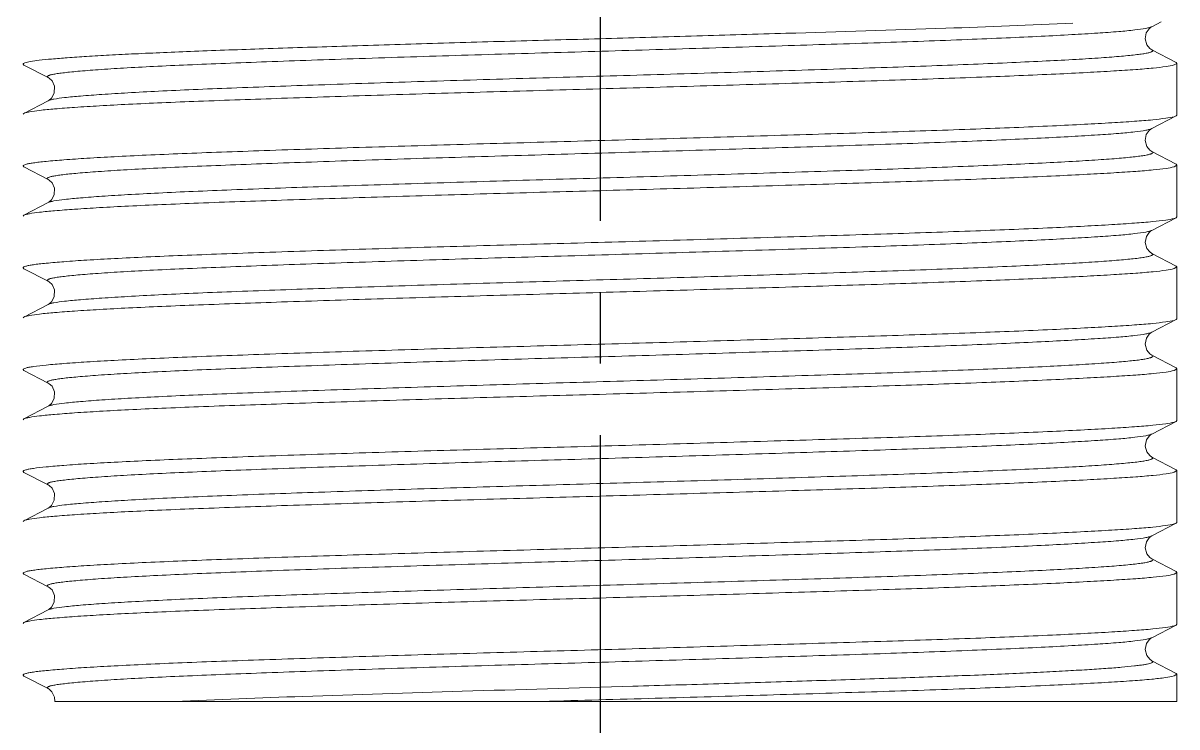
# Model space of a CAD drawing. Header units: millimetres. Extents: x 1931 to 2525, y -1753 to -1333.
# Drawn here: x 2381.03 to 2401.53, y -1698.74 to -1686.23 of the extents above; entities that cross this region are included whole.
import ezdxf

# ---------------------------------------------------------------- set-up
doc = ezdxf.new("R2010")
doc.units = ezdxf.units.MM
doc.header["$LTSCALE"] = 0.1
doc.linetypes.add('CENTERX2', pattern=[101.6, 63.5, -12.7, 12.7, -12.7])
doc.layers.get('0').update_dxf_attribs({"lineweight": 13})
doc.layers.add('CENTER', color=1, linetype='CENTERX2')

msp = doc.modelspace()

# ---------------------------------------------------------------- linework, layer by layer
at = {"color": 7, "linetype": 'Continuous'}
for p, q in [((2401.088, -1686.297), (2401.253, -1686.211)), ((2401.519, -1686.932), (2401.088, -1686.708)), ((2401.519, -1686.932), (2401.534, -1686.948)), ((2381.049, -1686.978), (2381.034, -1686.962)), ((2381.049, -1686.978), (2381.48, -1687.202)), ((2401.534, -1686.948), (2401.483, -1686.977)), ((2401.534, -1686.948), (2401.534, -1687.867)), ((2381.481, -1687.612), (2381.049, -1687.837)), ((2381.049, -1687.837), (2381.034, -1687.853)), ((2401.088, -1688.107), (2401.519, -1687.883)), ((2401.483, -1687.896), (2401.519, -1687.883)), ((2401.519, -1687.883), (2401.534, -1687.867)), ((2401.519, -1688.742), (2401.088, -1688.518)), ((2381.049, -1688.788), (2381.034, -1688.772)), ((2381.049, -1688.788), (2381.48, -1689.012)), ((2401.534, -1688.758), (2401.483, -1688.787)), ((2401.519, -1688.742), (2401.534, -1688.758)), ((2401.534, -1688.758), (2401.534, -1689.677)), ((2381.481, -1689.422), (2381.049, -1689.647)), ((2381.049, -1689.647), (2381.034, -1689.663)), ((2401.088, -1689.917), (2401.519, -1689.693)), ((2401.483, -1689.706), (2401.519, -1689.693)), ((2401.519, -1689.693), (2401.534, -1689.677)), ((2401.519, -1690.552), (2401.088, -1690.328)), ((2381.049, -1690.598), (2381.034, -1690.582)), ((2381.049, -1690.598), (2381.48, -1690.822)), ((2401.534, -1690.568), (2401.483, -1690.597)), ((2401.519, -1690.552), (2401.534, -1690.568)), ((2401.534, -1690.568), (2401.534, -1691.487)), ((2381.481, -1691.232), (2381.049, -1691.457)), ((2381.049, -1691.457), (2381.034, -1691.473)), ((2401.088, -1691.727), (2401.519, -1691.503)), ((2401.483, -1691.516), (2401.519, -1691.503)), ((2401.519, -1691.503), (2401.534, -1691.487)), ((2401.519, -1692.362), (2401.088, -1692.138)), ((2381.049, -1692.408), (2381.034, -1692.392)), ((2381.049, -1692.408), (2381.48, -1692.632)), ((2401.534, -1692.378), (2401.483, -1692.407)), ((2401.519, -1692.362), (2401.534, -1692.378)), ((2401.534, -1692.378), (2401.534, -1693.297)), ((2381.481, -1693.042), (2381.049, -1693.267)), ((2381.049, -1693.267), (2381.034, -1693.283)), ((2401.519, -1693.313), (2401.534, -1693.297)), ((2401.088, -1693.537), (2401.519, -1693.313)), ((2401.483, -1693.326), (2401.519, -1693.313)), ((2401.519, -1694.172), (2401.088, -1693.948)), ((2381.049, -1694.218), (2381.034, -1694.202)), ((2381.049, -1694.218), (2381.48, -1694.442)), ((2401.534, -1694.188), (2401.483, -1694.217)), ((2401.519, -1694.172), (2401.534, -1694.188)), ((2401.534, -1694.188), (2401.534, -1695.107)), ((2381.481, -1694.852), (2381.049, -1695.077)), ((2381.049, -1695.077), (2381.034, -1695.093)), ((2401.088, -1695.347), (2401.519, -1695.123)), ((2401.483, -1695.136), (2401.519, -1695.123)), ((2401.519, -1695.123), (2401.534, -1695.107)), ((2401.519, -1695.982), (2401.088, -1695.758)), ((2381.049, -1696.028), (2381.034, -1696.012)), ((2381.049, -1696.028), (2381.48, -1696.252)), ((2401.534, -1695.998), (2401.483, -1696.027)), ((2401.519, -1695.982), (2401.534, -1695.998)), ((2401.534, -1695.998), (2401.534, -1696.917)), ((2381.48, -1696.252), (2381.48, -1696.252)), ((2381.481, -1696.662), (2381.049, -1696.887)), ((2381.049, -1696.887), (2381.034, -1696.903)), ((2401.088, -1697.157), (2401.519, -1696.933)), ((2401.483, -1696.946), (2401.519, -1696.933)), ((2401.519, -1696.933), (2401.534, -1696.917)), ((2401.519, -1697.792), (2401.088, -1697.568)), ((2401.534, -1697.808), (2401.483, -1697.837)), ((2401.519, -1697.792), (2401.534, -1697.808)), ((2401.534, -1697.808), (2401.534, -1698.29)), ((2381.049, -1697.838), (2381.034, -1697.822)), ((2381.049, -1697.838), (2381.48, -1698.062)), ((2401.534, -1698.29), (2381.598, -1698.29))]:
    msp.add_line(p, q, dxfattribs=at)
for points in [[(2401.088, -1686.708), (2401.05, -1686.682), (2400.999, -1686.618), (2400.969, -1686.512), (2400.99, -1686.404), (2401.039, -1686.333), (2401.079, -1686.302), (2401.088, -1686.297)], [(2381.48, -1687.202), (2381.498, -1687.213), (2381.548, -1687.26), (2381.593, -1687.356), (2381.589, -1687.476), (2381.537, -1687.567), (2381.489, -1687.608), (2381.481, -1687.612)], [(2401.088, -1688.518), (2401.05, -1688.491), (2400.999, -1688.427), (2400.969, -1688.322), (2400.99, -1688.213), (2401.039, -1688.143), (2401.079, -1688.112), (2401.088, -1688.107)], [(2381.48, -1689.012), (2381.498, -1689.023), (2381.548, -1689.07), (2381.593, -1689.166), (2381.589, -1689.286), (2381.537, -1689.377), (2381.489, -1689.418), (2381.481, -1689.422)], [(2401.088, -1690.328), (2401.05, -1690.301), (2400.998, -1690.237), (2400.969, -1690.131), (2400.991, -1690.023), (2401.04, -1689.953), (2401.079, -1689.922), (2401.088, -1689.917)], [(2381.48, -1690.822), (2381.498, -1690.833), (2381.548, -1690.88), (2381.593, -1690.976), (2381.589, -1691.096), (2381.538, -1691.187), (2381.489, -1691.227), (2381.481, -1691.232)], [(2401.088, -1692.138), (2401.05, -1692.111), (2400.998, -1692.047), (2400.969, -1691.941), (2400.991, -1691.833), (2401.04, -1691.762), (2401.079, -1691.732), (2401.088, -1691.727)], [(2381.48, -1692.632), (2381.498, -1692.643), (2381.548, -1692.689), (2381.593, -1692.785), (2381.589, -1692.905), (2381.538, -1692.997), (2381.489, -1693.037), (2381.481, -1693.042)], [(2401.088, -1693.948), (2401.05, -1693.921), (2400.998, -1693.856), (2400.969, -1693.75), (2400.991, -1693.642), (2401.04, -1693.572), (2401.079, -1693.542), (2401.088, -1693.537)], [(2381.48, -1694.442), (2381.498, -1694.453), (2381.548, -1694.499), (2381.593, -1694.595), (2381.589, -1694.715), (2381.538, -1694.807), (2381.489, -1694.847), (2381.481, -1694.852)], [(2401.088, -1695.758), (2401.05, -1695.731), (2400.998, -1695.666), (2400.969, -1695.56), (2400.991, -1695.452), (2401.04, -1695.382), (2401.079, -1695.352), (2401.088, -1695.347)], [(2381.48, -1696.252), (2381.498, -1696.263), (2381.548, -1696.309), (2381.593, -1696.404), (2381.589, -1696.524), (2381.538, -1696.616), (2381.489, -1696.657), (2381.481, -1696.662)], [(2401.088, -1697.568), (2401.05, -1697.541), (2400.998, -1697.476), (2400.969, -1697.369), (2400.991, -1697.261), (2401.04, -1697.192), (2401.079, -1697.162), (2401.088, -1697.157)], [(2381.48, -1698.062), (2381.498, -1698.073), (2381.547, -1698.119), (2381.593, -1698.214), (2381.598, -1698.29)]]:
    msp.add_lwpolyline(points, dxfattribs=at)
for points, knots in [([(2381.034, -1686.962), (2381.034, -1686.957), (2381.046, -1686.946), (2381.088, -1686.93), (2381.182, -1686.911), (2381.339, -1686.891), (2381.559, -1686.869), (2381.84, -1686.847), (2382.182, -1686.824), (2382.582, -1686.801), (2383.037, -1686.778), (2383.541, -1686.755), (2384.302, -1686.724), (2385.358, -1686.687), (2386.735, -1686.642), (2388.229, -1686.596), (2389.793, -1686.551), (2391.392, -1686.508), (2392.993, -1686.462), (2395.007, -1686.402), (2397.235, -1686.335), (2398.934, -1686.27), (2399.687, -1686.232)], [0, 0, 0, 0, 0.000756, 0.00219, 0.007458, 0.015936, 0.027716, 0.042835, 0.061228, 0.082758, 0.107224, 0.134378, 0.163913, 0.229537, 0.304085, 0.385129, 0.469586, 0.555304, 0.642068, 0.726806, 0.878956, 1, 1, 1, 1]), ([(2401.088, -1686.297), (2401.075, -1686.304), (2401.04, -1686.315), (2400.94, -1686.336), (2400.757, -1686.36), (2400.471, -1686.387), (2400.098, -1686.413), (2399.639, -1686.44), (2399.098, -1686.469), (2398.478, -1686.497), (2397.524, -1686.537), (2396.197, -1686.584), (2394.472, -1686.638), (2392.623, -1686.695), (2390.725, -1686.75), (2388.849, -1686.804), (2387.329, -1686.852), (2386.175, -1686.891), (2385.382, -1686.919), (2384.649, -1686.947), (2383.979, -1686.974), (2383.376, -1687.002), (2382.846, -1687.03), (2382.454, -1687.055), (2382.184, -1687.075), (2382.015, -1687.089), (2381.869, -1687.103), (2381.745, -1687.117), (2381.645, -1687.13), (2381.566, -1687.143), (2381.516, -1687.155), (2381.487, -1687.165), (2381.474, -1687.172), (2381.465, -1687.179), (2381.463, -1687.193), (2381.474, -1687.199), (2381.48, -1687.202)], [0, 0, 0, 0, 0.002156, 0.005486, 0.015638, 0.030291, 0.049303, 0.072621, 0.100253, 0.131924, 0.167144, 0.245918, 0.334284, 0.43013, 0.527746, 0.623729, 0.71618, 0.759431, 0.7998, 0.837068, 0.871184, 0.901996, 0.929122, 0.952042, 0.961822, 0.970442, 0.977898, 0.984201, 0.989364, 0.993388, 0.996271, 0.99729, 0.998038, 0.998547, 0.998916, 1, 1, 1, 1]), ([(2401.088, -1686.708), (2401.094, -1686.711), (2401.105, -1686.717), (2401.103, -1686.731), (2401.094, -1686.738), (2401.081, -1686.745), (2401.051, -1686.755), (2400.999, -1686.768), (2400.919, -1686.782), (2400.815, -1686.795), (2400.689, -1686.809), (2400.541, -1686.823), (2400.372, -1686.837), (2400.104, -1686.856), (2399.716, -1686.88), (2399.187, -1686.908), (2398.579, -1686.936), (2397.9, -1686.965), (2397.161, -1686.993), (2396.37, -1687.021), (2395.222, -1687.058), (2393.701, -1687.106), (2391.822, -1687.162), (2389.924, -1687.216), (2388.078, -1687.272), (2386.354, -1687.328), (2385.025, -1687.375), (2384.078, -1687.413), (2383.464, -1687.441), (2382.922, -1687.47), (2382.461, -1687.498), (2382.087, -1687.526), (2381.803, -1687.553), (2381.623, -1687.575), (2381.526, -1687.596), (2381.492, -1687.606), (2381.48, -1687.613)], [0, 0, 0, 0, 0.001069, 0.00144, 0.001959, 0.002726, 0.00377, 0.006729, 0.010866, 0.01617, 0.02262, 0.03018, 0.038806, 0.048474, 0.071125, 0.098136, 0.1292, 0.163891, 0.20168, 0.24195, 0.284495, 0.376644, 0.473963, 0.570958, 0.665998, 0.755363, 0.833973, 0.868523, 0.899932, 0.927641, 0.951217, 0.970336, 0.98481, 0.994653, 0.99789, 1, 1, 1, 1]), ([(2401.483, -1686.977), (2401.437, -1686.99), (2401.314, -1687.01), (2401.086, -1687.036), (2400.776, -1687.061), (2400.383, -1687.086), (2399.911, -1687.113), (2399.13, -1687.151), (2397.993, -1687.197), (2396.469, -1687.249), (2394.763, -1687.301), (2392.933, -1687.355), (2391.048, -1687.408), (2389.173, -1687.459), (2387.369, -1687.513), (2385.7, -1687.567), (2384.425, -1687.611), (2383.518, -1687.647), (2382.931, -1687.674), (2382.416, -1687.701), (2381.978, -1687.728), (2381.624, -1687.755), (2381.355, -1687.78), (2381.185, -1687.801), (2381.093, -1687.821), (2381.061, -1687.831), (2381.049, -1687.837)], [0, 0, 0, 0, 0.007018, 0.018275, 0.033568, 0.052709, 0.075887, 0.102938, 0.167404, 0.242664, 0.326609, 0.417653, 0.511119, 0.603065, 0.692692, 0.775655, 0.847926, 0.879833, 0.908688, 0.934046, 0.955556, 0.972968, 0.986138, 0.995114, 0.998071, 1, 1, 1, 1]), ([(2381.034, -1688.772), (2381.034, -1688.766), (2381.052, -1688.752), (2381.087, -1688.742), (2381.146, -1688.728), (2381.225, -1688.716), (2381.327, -1688.703), (2381.508, -1688.684), (2381.79, -1688.66), (2382.194, -1688.633), (2382.681, -1688.606), (2383.246, -1688.578), (2383.88, -1688.551), (2384.577, -1688.525), (2385.626, -1688.488), (2387.058, -1688.441), (2388.874, -1688.387), (2390.776, -1688.335), (2392.696, -1688.281), (2394.568, -1688.225), (2396.32, -1688.172), (2397.888, -1688.12), (2399.058, -1688.073), (2399.864, -1688.034), (2400.351, -1688.007), (2400.755, -1687.981), (2401.076, -1687.956), (2401.309, -1687.929), (2401.436, -1687.909), (2401.483, -1687.896)], [0, 0, 0, 0, 0.000887, 0.002717, 0.005611, 0.009561, 0.014568, 0.020663, 0.036164, 0.055994, 0.079953, 0.107711, 0.138851, 0.172874, 0.209905, 0.292479, 0.382797, 0.476049, 0.571044, 0.664169, 0.75042, 0.827664, 0.894024, 0.921916, 0.945812, 0.965533, 0.981258, 0.992824, 1, 1, 1, 1]), ([(2401.088, -1688.107), (2401.075, -1688.114), (2401.04, -1688.125), (2400.94, -1688.146), (2400.757, -1688.17), (2400.471, -1688.197), (2400.098, -1688.223), (2399.639, -1688.25), (2399.098, -1688.279), (2398.478, -1688.307), (2397.524, -1688.347), (2396.197, -1688.394), (2394.472, -1688.448), (2392.623, -1688.505), (2390.725, -1688.56), (2388.849, -1688.614), (2387.329, -1688.662), (2386.175, -1688.701), (2385.382, -1688.729), (2384.649, -1688.757), (2383.979, -1688.784), (2383.376, -1688.812), (2382.846, -1688.84), (2382.454, -1688.865), (2382.184, -1688.885), (2382.015, -1688.899), (2381.869, -1688.913), (2381.745, -1688.927), (2381.645, -1688.94), (2381.566, -1688.953), (2381.516, -1688.965), (2381.487, -1688.975), (2381.474, -1688.982), (2381.465, -1688.989), (2381.463, -1689.003), (2381.474, -1689.009), (2381.48, -1689.012)], [0, 0, 0, 0, 0.002156, 0.005486, 0.015638, 0.030291, 0.049303, 0.072621, 0.100253, 0.131924, 0.167144, 0.245917, 0.334284, 0.43013, 0.527746, 0.623729, 0.71618, 0.759431, 0.7998, 0.837068, 0.871184, 0.901996, 0.929122, 0.952042, 0.961822, 0.970442, 0.977898, 0.984201, 0.989364, 0.993388, 0.996271, 0.99729, 0.998038, 0.998547, 0.998916, 1, 1, 1, 1]), ([(2401.088, -1688.518), (2401.094, -1688.521), (2401.105, -1688.527), (2401.103, -1688.541), (2401.094, -1688.548), (2401.081, -1688.555), (2401.051, -1688.565), (2400.999, -1688.578), (2400.919, -1688.592), (2400.815, -1688.605), (2400.689, -1688.619), (2400.541, -1688.633), (2400.372, -1688.647), (2400.104, -1688.666), (2399.716, -1688.69), (2399.187, -1688.718), (2398.579, -1688.746), (2397.9, -1688.775), (2397.161, -1688.803), (2396.37, -1688.831), (2395.222, -1688.868), (2393.701, -1688.916), (2391.822, -1688.972), (2389.924, -1689.026), (2388.078, -1689.082), (2386.354, -1689.138), (2385.026, -1689.185), (2384.078, -1689.223), (2383.464, -1689.251), (2382.922, -1689.28), (2382.461, -1689.308), (2382.086, -1689.336), (2381.803, -1689.363), (2381.623, -1689.385), (2381.526, -1689.406), (2381.492, -1689.416), (2381.48, -1689.423)], [0, 0, 0, 0, 0.001069, 0.001439, 0.001958, 0.002725, 0.00377, 0.006729, 0.010865, 0.016169, 0.022619, 0.030182, 0.038802, 0.048471, 0.071125, 0.098138, 0.129202, 0.163892, 0.201681, 0.241939, 0.284501, 0.376647, 0.473963, 0.570957, 0.666001, 0.755366, 0.833962, 0.868528, 0.899932, 0.927644, 0.951219, 0.970336, 0.984813, 0.994652, 0.99789, 1, 1, 1, 1]), ([(2401.483, -1688.787), (2401.437, -1688.8), (2401.314, -1688.82), (2401.086, -1688.846), (2400.776, -1688.871), (2400.383, -1688.896), (2399.911, -1688.923), (2399.13, -1688.961), (2397.993, -1689.007), (2396.469, -1689.059), (2394.763, -1689.111), (2392.933, -1689.165), (2391.048, -1689.218), (2389.173, -1689.269), (2387.369, -1689.323), (2385.7, -1689.377), (2384.425, -1689.421), (2383.518, -1689.457), (2382.931, -1689.484), (2382.416, -1689.511), (2381.978, -1689.538), (2381.624, -1689.565), (2381.355, -1689.59), (2381.185, -1689.611), (2381.093, -1689.631), (2381.061, -1689.641), (2381.049, -1689.647)], [0, 0, 0, 0, 0.007017, 0.018274, 0.033565, 0.052712, 0.075885, 0.102938, 0.167402, 0.242647, 0.326607, 0.417655, 0.511126, 0.603067, 0.692695, 0.775655, 0.847922, 0.879833, 0.908688, 0.934048, 0.955558, 0.972968, 0.98614, 0.995113, 0.998071, 1, 1, 1, 1]), ([(2381.034, -1690.582), (2381.034, -1690.576), (2381.052, -1690.562), (2381.087, -1690.552), (2381.146, -1690.538), (2381.225, -1690.526), (2381.327, -1690.513), (2381.508, -1690.494), (2381.79, -1690.47), (2382.194, -1690.443), (2382.681, -1690.416), (2383.246, -1690.388), (2383.88, -1690.361), (2384.577, -1690.335), (2385.626, -1690.298), (2387.058, -1690.251), (2388.874, -1690.197), (2390.775, -1690.145), (2392.696, -1690.091), (2394.568, -1690.035), (2396.32, -1689.982), (2397.888, -1689.93), (2399.058, -1689.883), (2399.864, -1689.844), (2400.351, -1689.817), (2400.755, -1689.791), (2401.076, -1689.766), (2401.309, -1689.739), (2401.436, -1689.719), (2401.483, -1689.706)], [0, 0, 0, 0, 0.000887, 0.002717, 0.005611, 0.00956, 0.014569, 0.020663, 0.036164, 0.055994, 0.079953, 0.10771, 0.138854, 0.17287, 0.209907, 0.29248, 0.382794, 0.476047, 0.571043, 0.664169, 0.750436, 0.827665, 0.894025, 0.921915, 0.94581, 0.965541, 0.981254, 0.992825, 1, 1, 1, 1]), ([(2401.088, -1689.917), (2401.075, -1689.924), (2401.04, -1689.935), (2400.94, -1689.956), (2400.757, -1689.98), (2400.471, -1690.007), (2400.098, -1690.033), (2399.639, -1690.06), (2399.098, -1690.089), (2398.478, -1690.117), (2397.524, -1690.157), (2396.197, -1690.204), (2394.472, -1690.258), (2392.623, -1690.315), (2390.725, -1690.37), (2388.849, -1690.424), (2387.329, -1690.472), (2386.175, -1690.511), (2385.382, -1690.539), (2384.649, -1690.567), (2383.979, -1690.594), (2383.376, -1690.622), (2382.846, -1690.65), (2382.454, -1690.675), (2382.184, -1690.695), (2382.015, -1690.709), (2381.869, -1690.723), (2381.745, -1690.737), (2381.645, -1690.75), (2381.566, -1690.763), (2381.516, -1690.775), (2381.487, -1690.785), (2381.474, -1690.792), (2381.465, -1690.799), (2381.463, -1690.813), (2381.474, -1690.819), (2381.48, -1690.822)], [0, 0, 0, 0, 0.002155, 0.005486, 0.015638, 0.03029, 0.049303, 0.072621, 0.100253, 0.131924, 0.167144, 0.245917, 0.334284, 0.43013, 0.527746, 0.623729, 0.716179, 0.759431, 0.7998, 0.837068, 0.871184, 0.901996, 0.929122, 0.952042, 0.961822, 0.970442, 0.977898, 0.984201, 0.989364, 0.993388, 0.996271, 0.99729, 0.998038, 0.998547, 0.998916, 1, 1, 1, 1]), ([(2401.088, -1690.328), (2401.094, -1690.331), (2401.105, -1690.337), (2401.103, -1690.351), (2401.094, -1690.358), (2401.081, -1690.365), (2401.051, -1690.375), (2400.999, -1690.388), (2400.919, -1690.402), (2400.815, -1690.416), (2400.689, -1690.429), (2400.541, -1690.443), (2400.372, -1690.457), (2400.104, -1690.476), (2399.716, -1690.5), (2399.187, -1690.528), (2398.579, -1690.556), (2397.9, -1690.585), (2397.161, -1690.613), (2396.37, -1690.641), (2395.222, -1690.678), (2393.701, -1690.726), (2391.822, -1690.782), (2389.924, -1690.836), (2388.078, -1690.892), (2386.353, -1690.948), (2385.025, -1690.995), (2384.078, -1691.033), (2383.464, -1691.061), (2382.922, -1691.09), (2382.461, -1691.118), (2382.086, -1691.146), (2381.803, -1691.173), (2381.623, -1691.195), (2381.526, -1691.216), (2381.492, -1691.226), (2381.48, -1691.233)], [0, 0, 0, 0, 0.001069, 0.00144, 0.001959, 0.002725, 0.00377, 0.00673, 0.010866, 0.016172, 0.022621, 0.030182, 0.03881, 0.048473, 0.071126, 0.09814, 0.129203, 0.163895, 0.201684, 0.241957, 0.284495, 0.376651, 0.473971, 0.570958, 0.666007, 0.755371, 0.83398, 0.868519, 0.899937, 0.927646, 0.95122, 0.970339, 0.984813, 0.994652, 0.997887, 1, 1, 1, 1]), ([(2401.483, -1690.597), (2401.437, -1690.61), (2401.314, -1690.63), (2401.086, -1690.656), (2400.776, -1690.681), (2400.383, -1690.706), (2399.911, -1690.733), (2399.13, -1690.771), (2397.993, -1690.817), (2396.469, -1690.869), (2394.763, -1690.921), (2392.933, -1690.975), (2391.048, -1691.028), (2389.173, -1691.079), (2387.369, -1691.133), (2385.7, -1691.187), (2384.425, -1691.231), (2383.518, -1691.267), (2382.931, -1691.294), (2382.416, -1691.321), (2381.978, -1691.348), (2381.624, -1691.375), (2381.355, -1691.4), (2381.185, -1691.421), (2381.093, -1691.441), (2381.061, -1691.451), (2381.049, -1691.457)], [0, 0, 0, 0, 0.007017, 0.018276, 0.033571, 0.052709, 0.075885, 0.102941, 0.167406, 0.242666, 0.326609, 0.417655, 0.511122, 0.603058, 0.692697, 0.775661, 0.847925, 0.879828, 0.908693, 0.934049, 0.95556, 0.97297, 0.986141, 0.995113, 0.998068, 1, 1, 1, 1]), ([(2381.034, -1692.392), (2381.034, -1692.386), (2381.052, -1692.372), (2381.087, -1692.362), (2381.146, -1692.348), (2381.266, -1692.329), (2381.474, -1692.307), (2381.79, -1692.28), (2382.194, -1692.253), (2382.681, -1692.226), (2383.246, -1692.198), (2383.88, -1692.171), (2384.577, -1692.145), (2385.626, -1692.108), (2387.058, -1692.061), (2388.874, -1692.007), (2390.775, -1691.955), (2392.696, -1691.901), (2394.568, -1691.845), (2396.32, -1691.792), (2397.888, -1691.74), (2399.058, -1691.693), (2399.864, -1691.654), (2400.351, -1691.627), (2400.755, -1691.601), (2401.076, -1691.576), (2401.309, -1691.549), (2401.436, -1691.529), (2401.483, -1691.516)], [0, 0, 0, 0, 0.000887, 0.002717, 0.005609, 0.009561, 0.020661, 0.036164, 0.055993, 0.079952, 0.107709, 0.138854, 0.172872, 0.209905, 0.29248, 0.382791, 0.476053, 0.57104, 0.664169, 0.750434, 0.827666, 0.894025, 0.921916, 0.945809, 0.965537, 0.981255, 0.992825, 1, 1, 1, 1]), ([(2401.088, -1691.727), (2401.075, -1691.734), (2401.04, -1691.745), (2400.94, -1691.766), (2400.757, -1691.79), (2400.471, -1691.817), (2400.098, -1691.843), (2399.639, -1691.87), (2399.098, -1691.899), (2398.478, -1691.927), (2397.524, -1691.967), (2396.197, -1692.014), (2394.472, -1692.068), (2392.623, -1692.125), (2390.725, -1692.18), (2388.849, -1692.234), (2387.329, -1692.282), (2386.175, -1692.321), (2385.382, -1692.349), (2384.649, -1692.377), (2383.979, -1692.404), (2383.376, -1692.432), (2382.846, -1692.46), (2382.454, -1692.485), (2382.184, -1692.505), (2382.015, -1692.519), (2381.869, -1692.533), (2381.745, -1692.547), (2381.645, -1692.56), (2381.566, -1692.573), (2381.516, -1692.585), (2381.487, -1692.595), (2381.474, -1692.602), (2381.465, -1692.609), (2381.463, -1692.623), (2381.474, -1692.629), (2381.48, -1692.632)], [0, 0, 0, 0, 0.002155, 0.005486, 0.015638, 0.03029, 0.049303, 0.07262, 0.100253, 0.131923, 0.167144, 0.245917, 0.334284, 0.43013, 0.527746, 0.623729, 0.716179, 0.759431, 0.7998, 0.837068, 0.871184, 0.901996, 0.929122, 0.952042, 0.961822, 0.970442, 0.977898, 0.984201, 0.989364, 0.993388, 0.996271, 0.99729, 0.998038, 0.998547, 0.998916, 1, 1, 1, 1]), ([(2401.088, -1692.138), (2401.094, -1692.141), (2401.105, -1692.147), (2401.103, -1692.161), (2401.094, -1692.168), (2401.081, -1692.175), (2401.051, -1692.185), (2400.999, -1692.198), (2400.919, -1692.212), (2400.815, -1692.226), (2400.689, -1692.239), (2400.541, -1692.253), (2400.372, -1692.267), (2400.104, -1692.286), (2399.716, -1692.31), (2399.187, -1692.338), (2398.579, -1692.366), (2397.9, -1692.395), (2397.161, -1692.423), (2396.37, -1692.451), (2395.222, -1692.488), (2393.701, -1692.536), (2391.822, -1692.592), (2389.924, -1692.646), (2388.078, -1692.702), (2386.353, -1692.758), (2385.025, -1692.805), (2384.078, -1692.843), (2383.464, -1692.871), (2382.922, -1692.9), (2382.461, -1692.928), (2382.086, -1692.956), (2381.803, -1692.983), (2381.623, -1693.005), (2381.526, -1693.026), (2381.492, -1693.036), (2381.48, -1693.043)], [0, 0, 0, 0, 0.001072, 0.001443, 0.001962, 0.002729, 0.003773, 0.006732, 0.010868, 0.016176, 0.022632, 0.03019, 0.038802, 0.048475, 0.071131, 0.098144, 0.129208, 0.163898, 0.201697, 0.24195, 0.284504, 0.376657, 0.473976, 0.570981, 0.66601, 0.755372, 0.833992, 0.86852, 0.899936, 0.927648, 0.951219, 0.970341, 0.984813, 0.994656, 0.997891, 1, 1, 1, 1]), ([(2401.483, -1692.407), (2401.437, -1692.42), (2401.314, -1692.44), (2401.086, -1692.466), (2400.776, -1692.491), (2400.384, -1692.516), (2399.911, -1692.543), (2399.13, -1692.581), (2397.993, -1692.627), (2396.469, -1692.679), (2394.763, -1692.731), (2392.933, -1692.785), (2391.048, -1692.838), (2389.173, -1692.889), (2387.369, -1692.943), (2385.7, -1692.997), (2384.425, -1693.041), (2383.518, -1693.077), (2382.931, -1693.104), (2382.416, -1693.131), (2381.978, -1693.158), (2381.624, -1693.185), (2381.355, -1693.21), (2381.185, -1693.231), (2381.093, -1693.251), (2381.061, -1693.261), (2381.049, -1693.267)], [0, 0, 0, 0, 0.007017, 0.018283, 0.033561, 0.052712, 0.075885, 0.102941, 0.167405, 0.242657, 0.326606, 0.417654, 0.511127, 0.603056, 0.6927, 0.775666, 0.84793, 0.87983, 0.908692, 0.934051, 0.955559, 0.972971, 0.986139, 0.995117, 0.998071, 1, 1, 1, 1]), ([(2381.034, -1694.202), (2381.034, -1694.196), (2381.052, -1694.182), (2381.087, -1694.172), (2381.146, -1694.158), (2381.266, -1694.139), (2381.474, -1694.117), (2381.79, -1694.09), (2382.194, -1694.063), (2382.681, -1694.036), (2383.246, -1694.008), (2383.88, -1693.981), (2384.577, -1693.955), (2385.626, -1693.918), (2387.058, -1693.871), (2388.874, -1693.817), (2390.776, -1693.765), (2392.696, -1693.711), (2394.568, -1693.655), (2396.32, -1693.602), (2397.888, -1693.55), (2399.058, -1693.503), (2399.864, -1693.464), (2400.351, -1693.437), (2400.755, -1693.411), (2401.076, -1693.386), (2401.309, -1693.359), (2401.436, -1693.339), (2401.483, -1693.326)], [0, 0, 0, 0, 0.000886, 0.002717, 0.005609, 0.009563, 0.02066, 0.036164, 0.055993, 0.079951, 0.107709, 0.138852, 0.172881, 0.209904, 0.292479, 0.382791, 0.476056, 0.571041, 0.664168, 0.750425, 0.827665, 0.894027, 0.921915, 0.94581, 0.965534, 0.981257, 0.992825, 1, 1, 1, 1]), ([(2401.088, -1693.537), (2401.075, -1693.544), (2401.04, -1693.555), (2400.94, -1693.576), (2400.757, -1693.6), (2400.471, -1693.627), (2400.098, -1693.653), (2399.639, -1693.68), (2399.098, -1693.709), (2398.478, -1693.737), (2397.524, -1693.777), (2396.197, -1693.824), (2394.472, -1693.878), (2392.623, -1693.935), (2390.725, -1693.99), (2388.849, -1694.044), (2387.329, -1694.092), (2386.175, -1694.131), (2385.382, -1694.159), (2384.649, -1694.187), (2383.979, -1694.214), (2383.376, -1694.242), (2382.846, -1694.27), (2382.454, -1694.295), (2382.184, -1694.315), (2382.015, -1694.329), (2381.869, -1694.343), (2381.745, -1694.357), (2381.645, -1694.37), (2381.566, -1694.383), (2381.516, -1694.395), (2381.487, -1694.405), (2381.474, -1694.412), (2381.465, -1694.419), (2381.463, -1694.433), (2381.474, -1694.439), (2381.48, -1694.442)], [0, 0, 0, 0, 0.002155, 0.005486, 0.015638, 0.03029, 0.049303, 0.07262, 0.100253, 0.131923, 0.167143, 0.245917, 0.334283, 0.43013, 0.527745, 0.623729, 0.716179, 0.759431, 0.7998, 0.837068, 0.871184, 0.901996, 0.929122, 0.952042, 0.961822, 0.970442, 0.977898, 0.984201, 0.989364, 0.993388, 0.996271, 0.99729, 0.998038, 0.998547, 0.998916, 1, 1, 1, 1]), ([(2401.088, -1693.948), (2401.094, -1693.951), (2401.105, -1693.957), (2401.103, -1693.971), (2401.094, -1693.978), (2401.08, -1693.985), (2401.051, -1693.995), (2400.999, -1694.008), (2400.919, -1694.022), (2400.815, -1694.036), (2400.689, -1694.049), (2400.541, -1694.063), (2400.372, -1694.077), (2400.104, -1694.096), (2399.716, -1694.12), (2399.187, -1694.148), (2398.579, -1694.176), (2397.9, -1694.205), (2397.161, -1694.233), (2396.37, -1694.261), (2395.222, -1694.298), (2393.701, -1694.346), (2391.822, -1694.402), (2389.924, -1694.456), (2388.078, -1694.512), (2386.354, -1694.568), (2385.025, -1694.615), (2384.078, -1694.653), (2383.464, -1694.681), (2382.922, -1694.71), (2382.461, -1694.738), (2382.086, -1694.766), (2381.803, -1694.793), (2381.623, -1694.815), (2381.526, -1694.836), (2381.492, -1694.846), (2381.48, -1694.853)], [0, 0, 0, 0, 0.001069, 0.001441, 0.00196, 0.002727, 0.003771, 0.006729, 0.010865, 0.01617, 0.022624, 0.030187, 0.038807, 0.04847, 0.071127, 0.098138, 0.129203, 0.163892, 0.201687, 0.24195, 0.284501, 0.376647, 0.473966, 0.57095, 0.665999, 0.755366, 0.83397, 0.868527, 0.899932, 0.927641, 0.951218, 0.970336, 0.984812, 0.994652, 0.997891, 1, 1, 1, 1]), ([(2401.483, -1694.217), (2401.437, -1694.23), (2401.314, -1694.25), (2401.086, -1694.276), (2400.776, -1694.301), (2400.383, -1694.326), (2399.911, -1694.353), (2399.13, -1694.391), (2397.993, -1694.437), (2396.469, -1694.489), (2394.763, -1694.541), (2392.933, -1694.595), (2391.048, -1694.648), (2389.173, -1694.699), (2387.369, -1694.753), (2385.7, -1694.807), (2384.425, -1694.851), (2383.518, -1694.887), (2382.931, -1694.914), (2382.416, -1694.941), (2381.978, -1694.968), (2381.624, -1694.995), (2381.355, -1695.02), (2381.185, -1695.041), (2381.093, -1695.061), (2381.061, -1695.071), (2381.049, -1695.077)], [0, 0, 0, 0, 0.007017, 0.018278, 0.03357, 0.052711, 0.075885, 0.102938, 0.167402, 0.242656, 0.326606, 0.417652, 0.511124, 0.603067, 0.692692, 0.775656, 0.847918, 0.879833, 0.908687, 0.934047, 0.955557, 0.972966, 0.98614, 0.995114, 0.998072, 1, 1, 1, 1]), ([(2381.034, -1696.012), (2381.034, -1696.006), (2381.052, -1695.992), (2381.087, -1695.982), (2381.146, -1695.968), (2381.225, -1695.956), (2381.327, -1695.943), (2381.508, -1695.924), (2381.79, -1695.9), (2382.194, -1695.873), (2382.681, -1695.846), (2383.246, -1695.818), (2383.88, -1695.791), (2384.577, -1695.765), (2385.626, -1695.728), (2387.058, -1695.681), (2388.874, -1695.627), (2390.776, -1695.575), (2392.696, -1695.521), (2394.568, -1695.465), (2396.319, -1695.412), (2397.888, -1695.36), (2399.058, -1695.313), (2399.864, -1695.274), (2400.351, -1695.247), (2400.755, -1695.221), (2401.076, -1695.196), (2401.309, -1695.169), (2401.436, -1695.149), (2401.483, -1695.136)], [0, 0, 0, 0, 0.000886, 0.002719, 0.005612, 0.009564, 0.014567, 0.020662, 0.036164, 0.055994, 0.079951, 0.107711, 0.13885, 0.172885, 0.209906, 0.29248, 0.382793, 0.476059, 0.571041, 0.664167, 0.750418, 0.827665, 0.894027, 0.921914, 0.945811, 0.96553, 0.98126, 0.992825, 1, 1, 1, 1]), ([(2401.088, -1695.347), (2401.075, -1695.354), (2401.04, -1695.365), (2400.94, -1695.386), (2400.757, -1695.41), (2400.471, -1695.437), (2400.098, -1695.463), (2399.639, -1695.49), (2399.098, -1695.519), (2398.478, -1695.547), (2397.524, -1695.587), (2396.197, -1695.634), (2394.472, -1695.688), (2392.623, -1695.745), (2390.725, -1695.8), (2388.849, -1695.854), (2387.329, -1695.902), (2386.175, -1695.941), (2385.382, -1695.969), (2384.649, -1695.997), (2383.979, -1696.024), (2383.376, -1696.052), (2382.846, -1696.08), (2382.454, -1696.105), (2382.184, -1696.125), (2382.015, -1696.139), (2381.869, -1696.153), (2381.745, -1696.167), (2381.645, -1696.18), (2381.566, -1696.193), (2381.516, -1696.205), (2381.487, -1696.215), (2381.474, -1696.222), (2381.465, -1696.229), (2381.463, -1696.243), (2381.474, -1696.249), (2381.48, -1696.252)], [0, 0, 0, 0, 0.002155, 0.005486, 0.015638, 0.03029, 0.049303, 0.07262, 0.100252, 0.131923, 0.167143, 0.245917, 0.334283, 0.430129, 0.527745, 0.623729, 0.716179, 0.759431, 0.7998, 0.837068, 0.871184, 0.901996, 0.929122, 0.952042, 0.961822, 0.970442, 0.977898, 0.984201, 0.989364, 0.993388, 0.996271, 0.99729, 0.998038, 0.998547, 0.998916, 1, 1, 1, 1]), ([(2401.088, -1695.758), (2401.094, -1695.761), (2401.105, -1695.767), (2401.103, -1695.781), (2401.094, -1695.788), (2401.081, -1695.795), (2401.051, -1695.805), (2400.999, -1695.818), (2400.919, -1695.832), (2400.815, -1695.845), (2400.689, -1695.859), (2400.541, -1695.873), (2400.372, -1695.887), (2400.104, -1695.906), (2399.716, -1695.93), (2399.187, -1695.958), (2398.579, -1695.986), (2397.9, -1696.015), (2397.161, -1696.043), (2396.37, -1696.071), (2395.222, -1696.108), (2393.701, -1696.156), (2391.822, -1696.212), (2389.924, -1696.266), (2388.078, -1696.322), (2386.354, -1696.378), (2385.026, -1696.425), (2384.078, -1696.463), (2383.464, -1696.491), (2382.922, -1696.52), (2382.461, -1696.548), (2382.087, -1696.576), (2381.803, -1696.603), (2381.623, -1696.625), (2381.526, -1696.646), (2381.492, -1696.656), (2381.48, -1696.663)], [0, 0, 0, 0, 0.001069, 0.00144, 0.001959, 0.002726, 0.00377, 0.006729, 0.010865, 0.01617, 0.02262, 0.03018, 0.038805, 0.048475, 0.071125, 0.098137, 0.129201, 0.163891, 0.201681, 0.241946, 0.284495, 0.376645, 0.473963, 0.570962, 0.665999, 0.755363, 0.833969, 0.868524, 0.899933, 0.927642, 0.951218, 0.970336, 0.98481, 0.994654, 0.997891, 1, 1, 1, 1]), ([(2401.483, -1696.027), (2401.437, -1696.04), (2401.314, -1696.06), (2401.086, -1696.086), (2400.776, -1696.111), (2400.383, -1696.136), (2399.911, -1696.163), (2399.13, -1696.201), (2397.993, -1696.247), (2396.469, -1696.299), (2394.763, -1696.351), (2392.933, -1696.405), (2391.048, -1696.458), (2389.173, -1696.509), (2387.369, -1696.563), (2385.7, -1696.617), (2384.425, -1696.661), (2383.518, -1696.697), (2382.931, -1696.724), (2382.416, -1696.751), (2381.978, -1696.778), (2381.624, -1696.805), (2381.355, -1696.83), (2381.185, -1696.851), (2381.093, -1696.871), (2381.061, -1696.881), (2381.049, -1696.887)], [0, 0, 0, 0, 0.007017, 0.018275, 0.033567, 0.05271, 0.075887, 0.102938, 0.167403, 0.24266, 0.326609, 0.417653, 0.511121, 0.603064, 0.692693, 0.775655, 0.847927, 0.879833, 0.908688, 0.934047, 0.955557, 0.972968, 0.986137, 0.995115, 0.998071, 1, 1, 1, 1]), ([(2381.034, -1697.822), (2381.034, -1697.816), (2381.052, -1697.802), (2381.087, -1697.792), (2381.146, -1697.778), (2381.225, -1697.766), (2381.327, -1697.753), (2381.508, -1697.734), (2381.79, -1697.71), (2382.194, -1697.683), (2382.681, -1697.656), (2383.246, -1697.628), (2383.88, -1697.601), (2384.577, -1697.575), (2385.626, -1697.538), (2387.058, -1697.491), (2388.874, -1697.437), (2390.776, -1697.385), (2392.696, -1697.331), (2394.568, -1697.275), (2396.32, -1697.222), (2397.888, -1697.17), (2399.058, -1697.123), (2399.864, -1697.084), (2400.351, -1697.057), (2400.755, -1697.031), (2401.076, -1697.006), (2401.309, -1696.979), (2401.436, -1696.959), (2401.483, -1696.946)], [0, 0, 0, 0, 0.000887, 0.002721, 0.005614, 0.009563, 0.014567, 0.020664, 0.036165, 0.055996, 0.079952, 0.107713, 0.138851, 0.172881, 0.209909, 0.292481, 0.382796, 0.476056, 0.571042, 0.664167, 0.75042, 0.827667, 0.894028, 0.921913, 0.945813, 0.965531, 0.981263, 0.992824, 1, 1, 1, 1]), ([(2401.088, -1697.157), (2401.075, -1697.164), (2401.04, -1697.175), (2400.94, -1697.196), (2400.757, -1697.22), (2400.471, -1697.247), (2400.098, -1697.273), (2399.639, -1697.3), (2399.098, -1697.329), (2398.478, -1697.357), (2397.524, -1697.397), (2396.197, -1697.444), (2394.472, -1697.498), (2392.623, -1697.555), (2390.725, -1697.61), (2388.849, -1697.664), (2387.329, -1697.712), (2386.175, -1697.751), (2385.382, -1697.779), (2384.649, -1697.807), (2383.979, -1697.834), (2383.376, -1697.862), (2382.846, -1697.89), (2382.454, -1697.915), (2382.184, -1697.935), (2382.015, -1697.949), (2381.869, -1697.963), (2381.745, -1697.977), (2381.645, -1697.99), (2381.566, -1698.003), (2381.516, -1698.015), (2381.487, -1698.025), (2381.474, -1698.032), (2381.465, -1698.039), (2381.463, -1698.053), (2381.474, -1698.059), (2381.48, -1698.062)], [0, 0, 0, 0, 0.002155, 0.005486, 0.015638, 0.03029, 0.049302, 0.07262, 0.100252, 0.131923, 0.167143, 0.245916, 0.334283, 0.430129, 0.527745, 0.623728, 0.716179, 0.75943, 0.7998, 0.837068, 0.871183, 0.901996, 0.929122, 0.952042, 0.961822, 0.970442, 0.977898, 0.984201, 0.989364, 0.993388, 0.996271, 0.99729, 0.998038, 0.998547, 0.998916, 1, 1, 1, 1]), ([(2401.088, -1697.568), (2401.094, -1697.57), (2401.101, -1697.575), (2401.105, -1697.585), (2401.101, -1697.592), (2401.095, -1697.597), (2401.079, -1697.606), (2401.049, -1697.616), (2401.002, -1697.627), (2400.941, -1697.638), (2400.864, -1697.649), (2400.733, -1697.665), (2400.534, -1697.684), (2400.255, -1697.706), (2399.922, -1697.727), (2399.534, -1697.749), (2399.093, -1697.772), (2398.602, -1697.795), (2398.066, -1697.818), (2397.277, -1697.849), (2396.208, -1697.886), (2394.839, -1697.93), (2393.378, -1697.975), (2391.365, -1698.036), (2388.901, -1698.105), (2386.188, -1698.193), (2384.484, -1698.254), (2383.724, -1698.29)], [0, 0, 0, 0, 0.001045, 0.001384, 0.001741, 0.002226, 0.002889, 0.004815, 0.007576, 0.011182, 0.015632, 0.020912, 0.033897, 0.049942, 0.069086, 0.09142, 0.116814, 0.145075, 0.175951, 0.209144, 0.281103, 0.35994, 0.444824, 0.532718, 0.706652, 0.868931, 1, 1, 1, 1]), ([(2401.483, -1697.837), (2401.434, -1697.851), (2401.301, -1697.872), (2401.056, -1697.899), (2400.718, -1697.925), (2400.29, -1697.952), (2399.775, -1697.98), (2398.924, -1698.02), (2397.692, -1698.069), (2396.042, -1698.122), (2394.208, -1698.178), (2392.26, -1698.234), (2390.931, -1698.271), (2390.264, -1698.29)], [0, 0, 0, 0, 0.013646, 0.035811, 0.066036, 0.104069, 0.150195, 0.203993, 0.331661, 0.479541, 0.644901, 0.821792, 1, 1, 1, 1])]:
    msp.add_open_spline(points, degree=3, knots=knots, dxfattribs=at)
at = {"layer": 'CENTER', "color": 1}
msp.add_line((2391.284, -1622.436), (2391.284, -1702.646), dxfattribs=at)

doc.saveas('drawing.dxf')
